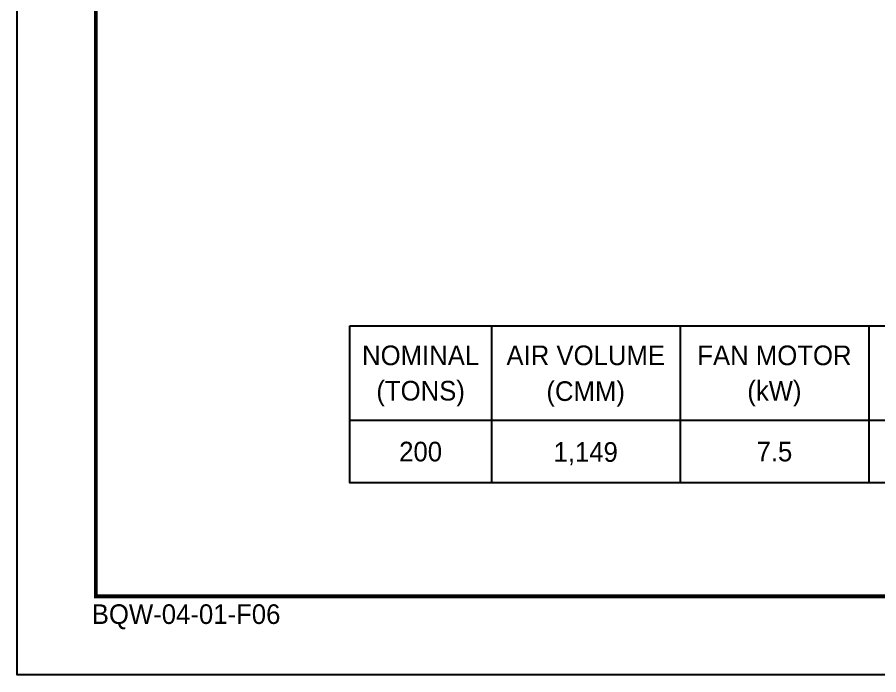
# Model space of a CAD drawing. Header units: millimetres. Extents: x 2911 to 32318, y 2586 to 23381.
# Drawn here: x 2911 to 10582, y 2586 to 8447 of the extents above; entities that cross this region are included whole.
import ezdxf
from ezdxf.enums import TextEntityAlignment as Align

# ---------------------------------------------------------------- set-up
doc = ezdxf.new("R2010")
doc.units = ezdxf.units.MM
for name, color, linetype in [('냉각탑_box', 1, 'Continuous'), ('냉각탑_form', 1, 'Continuous'), ('냉각탑_text', 3, 'Continuous')]:
    doc.layers.add(name, color=color, linetype=linetype)
doc.styles.add('돋움', font='Dotum.ttf')

# ---------------------------------------------------------------- blocks, each defined once
blk = doc.blocks.new('냉각탑form')
at = {"layer": 'Defpoints'}
blk.add_lwpolyline([(0, 297.07), (420.1, 297.07), (420.1, 0), (0, 0)], close=True, dxfattribs=at)
at = {"layer": '냉각탑_form', "const_width": 0.5}
blk.add_lwpolyline([(10, 287.07), (10, 10), (410.1, 10), (410.1, 287.07)], close=True, dxfattribs=at)
at = {"layer": '냉각탑_form', "style": '돋움'}
blk.add_text('BQW-04-01-F06', height=2.5006, dxfattribs=at).set_placement((9.48, 6.47))

msp = doc.modelspace()

# ---------------------------------------------------------------- linework, layer by layer
at = {"layer": '냉각탑_box'}
for p, q in [((7132.4, 5695.5), (7132.4, 4295.5)), ((7132.4, 5695.5), (7132.4, 4295.5)), ((8812.4, 5695.5), (8812.4, 4295.5)), ((8812.4, 5695.5), (8812.4, 4295.5)), ((10492.4, 5695.5), (10492.4, 4295.5)), ((10492.4, 5695.5), (10492.4, 4295.5)), ((5872.4, 4855.5), (20922.4, 4855.5)), ((5872.4, 4855.5), (20922.4, 4855.5))]:
    msp.add_line(p, q, dxfattribs=at)
msp.add_lwpolyline([(5872.4, 5695.5), (20922.4, 5695.5), (20922.4, 4295.5), (5872.4, 4295.5)], close=True, dxfattribs=at)
msp.add_lwpolyline([(5872.4, 5695.5), (20922.4, 5695.5), (20922.4, 4295.5), (5872.4, 4295.5)], close=True, dxfattribs=at)

# ---------------------------------------------------------------- block references
at = {"layer": '냉각탑_form', "xscale": 70.00000000000001, "yscale": 70.00000000000001, "zscale": 70.00000000000001}
msp.add_blockref('냉각탑form', (2910.7, 2586.1), dxfattribs=at)

# ---------------------------------------------------------------- texts
at = {"layer": '냉각탑_text', "style": '돋움'}
for s, p in [('NOMINAL', (6502.4, 5433)), ('AIR VOLUME', (7972.4, 5433)), ('AIR VOLUME', (7972.4, 5433)), ('FAN MOTOR', (9652.4, 5433)), ('FAN MOTOR', (9652.4, 5433)), ('(TONS)', (6502.4, 5118)), ('(CMM)', (7971.9, 5114.3)), ('(CMM)', (7971.9, 5114.3)), ('(kW)', (9652.4, 5118)), ('(kW)', (9652.4, 5118)), ('200', (6502.4, 4575.5)), ('1,149', (7971.9, 4571.8)), ('7.5', (9652.4, 4575.5))]:
    msp.add_text(s, height=175, dxfattribs=at).set_placement(p, align=Align.MIDDLE_CENTER)

doc.saveas('drawing.dxf')
